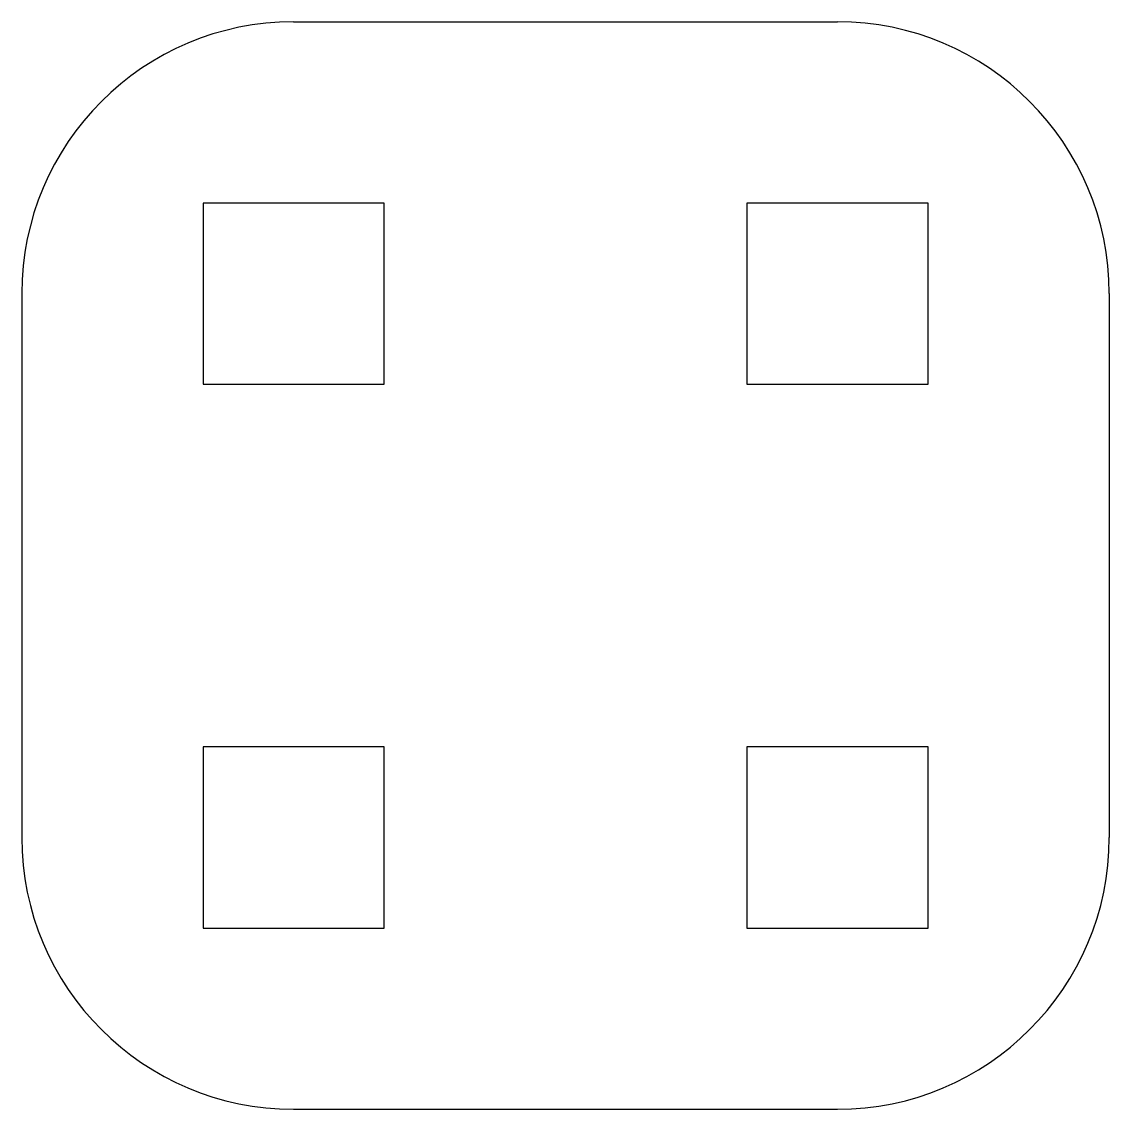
# Model space of a CAD drawing. Header units: millimetres. Extents: x 5.3 to 23.3, y 281.5 to 299.5.
import ezdxf

# ---------------------------------------------------------------- set-up
doc = ezdxf.new("R2010")
doc.units = ezdxf.units.MM
doc.layers.add('Default', color=7, linetype='Continuous')

# ---------------------------------------------------------------- blocks, each defined once
blk = doc.blocks.new('SE')
at = {"layer": 'Default', "color": 7, "linetype": 'Continuous'}
for p, q in [((8.322, 296.54), (8.322, 293.54)), ((11.322, 296.54), (8.322, 296.54)), ((11.322, 293.54), (11.322, 296.54)), ((8.322, 293.54), (11.322, 293.54))]:
    blk.add_line(p, q, dxfattribs=at)
blk = doc.blocks.new('SE1')
at = {"layer": 'Default', "color": 7, "linetype": 'Continuous'}
for p, q in [((17.322, 296.54), (17.322, 293.54)), ((20.322, 296.54), (17.322, 296.54)), ((20.322, 293.54), (20.322, 296.54)), ((17.322, 293.54), (20.322, 293.54))]:
    blk.add_line(p, q, dxfattribs=at)
blk = doc.blocks.new('SE2')
at = {"layer": 'Default', "color": 7, "linetype": 'Continuous'}
for p, q in [((8.322, 287.54), (8.322, 284.54)), ((11.322, 287.54), (8.322, 287.54)), ((11.322, 284.54), (11.322, 287.54)), ((8.322, 284.54), (11.322, 284.54))]:
    blk.add_line(p, q, dxfattribs=at)
blk = doc.blocks.new('SE3')
at = {"layer": 'Default', "color": 7, "linetype": 'Continuous'}
for p, q in [((17.322, 287.54), (17.322, 284.54)), ((20.322, 287.54), (17.322, 287.54)), ((20.322, 284.54), (20.322, 287.54)), ((17.322, 284.54), (20.322, 284.54))]:
    blk.add_line(p, q, dxfattribs=at)

msp = doc.modelspace()

# ---------------------------------------------------------------- linework, layer by layer
at = {"layer": 'Default', "color": 7, "linetype": 'Continuous'}
for p, q in [((9.822, 299.54), (18.822, 299.54)), ((5.322, 295.04), (5.322, 286.04)), ((23.322, 295.04), (23.322, 286.04)), ((9.822, 281.54), (18.822, 281.54))]:
    msp.add_line(p, q, dxfattribs=at)
for centre, start, end in [((9.822, 295.04), 90, 180), ((18.822, 295.04), 0, 90), ((9.822, 286.04), 180, 270), ((18.822, 286.04), 270, 0)]:
    msp.add_arc(centre, 4.5, start, end, dxfattribs=at)

# ---------------------------------------------------------------- block references
at = {"layer": 'Default'}
for name in ['SE', 'SE1', 'SE2', 'SE3']:
    msp.add_blockref(name, (0, 0), dxfattribs=at)

doc.saveas('drawing.dxf')
